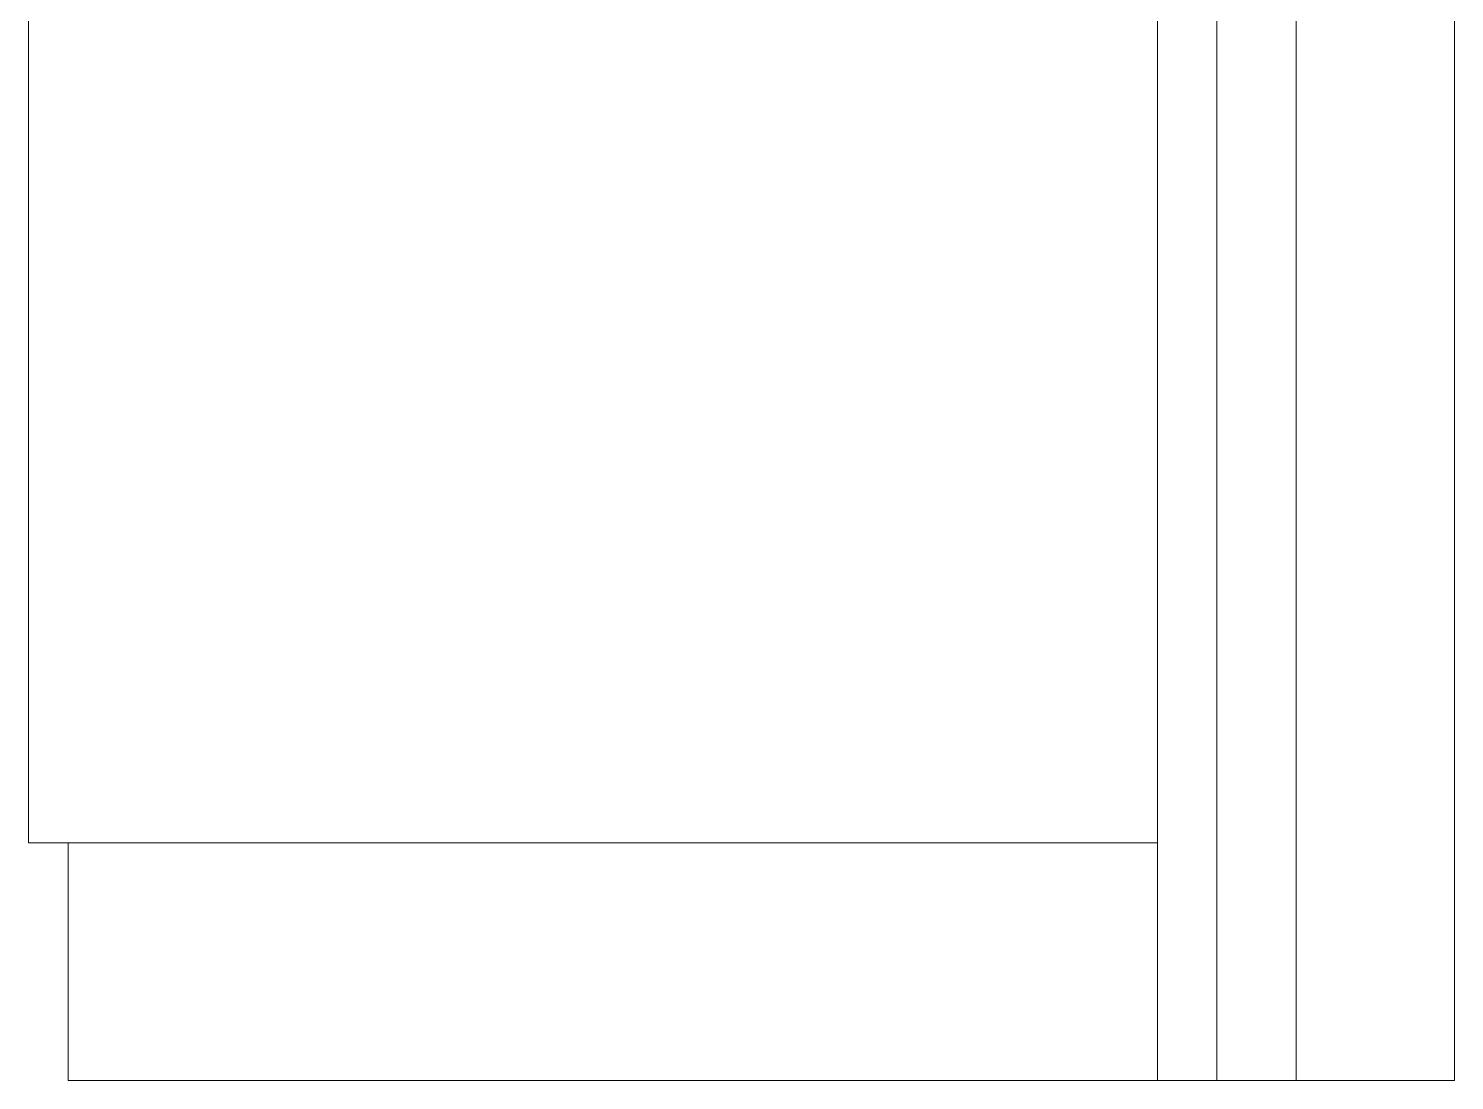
# Model space of a CAD drawing. Header units: inches. Extents: x -10205 to 13964, y -460 to 30702.
# Drawn here: x -2769.12 to -2733.12, y 10059.52 to 10086.06 of the extents above; entities that cross this region are included whole.
import ezdxf

# ---------------------------------------------------------------- set-up
doc = ezdxf.new("R2010")
doc.units = ezdxf.units.IN
doc.header["$MEASUREMENT"] = 0
for name, color, linetype, lineweight in [('0-1', 7, 'Continuous', 5), ('0-4', 7, 'Continuous', 9), ('I-FURN', 30, 'Continuous', 9), ('I-FURN-3', 7, 'Continuous', 9)]:
    doc.layers.add(name, color=color, linetype=linetype, lineweight=lineweight)

# ---------------------------------------------------------------- blocks, each defined once
blk = doc.blocks.new('Couch-Both_Arms-Generic - 1-1372852-SITE PLAN - CAD FILE')
at = {"layer": 'I-FURN'}
for p, q in [((-36, 18.5), (36, 18.5)), ((-36, 17.5), (-36, 18.5)), ((36, 18.5), (36, 17.5)), ((-42, 17.5), (-36, 17.5)), ((-42, -10), (-42, 17.5)), ((-36, 17.5), (-36, -10)), ((36, 17.5), (42, 17.5)), ((36, -10), (36, 17.5)), ((42, 17.5), (42, -10)), ((-42, -10), (42, -10)), ((-42, -13.5), (-42, -10)), ((42, -10), (42, -13.5)), ((-42, -11.5), (42, -11.5)), ((-42, -13.5), (42, -13.5)), ((42, -13.5), (-42, -13.5))]:
    blk.add_line(p, q, dxfattribs=at)
at = {"layer": 'I-FURN-3'}
for p, q in [((-42, -17.5), (-42, -13.5)), ((42, -13.5), (42, -17.5)), ((42, -17.5), (-42, -17.5))]:
    blk.add_line(p, q, dxfattribs=at)
blk = doc.blocks.new('1750 Ox - Unit Layouts_rvt-1-SITE PLAN - CAD FILE')
at = {"layer": '0-4', "rotation": 90.0000000000033}
blk.add_blockref('Couch-Both_Arms-Generic - 1-1372852-SITE PLAN - CAD FILE', (-2750.624, 10101.52), dxfattribs=at)

msp = doc.modelspace()

# ---------------------------------------------------------------- block references
at = {"layer": '0-1'}
msp.add_blockref('1750 Ox - Unit Layouts_rvt-1-SITE PLAN - CAD FILE', (0, 0), dxfattribs=at)

doc.saveas('drawing.dxf')
